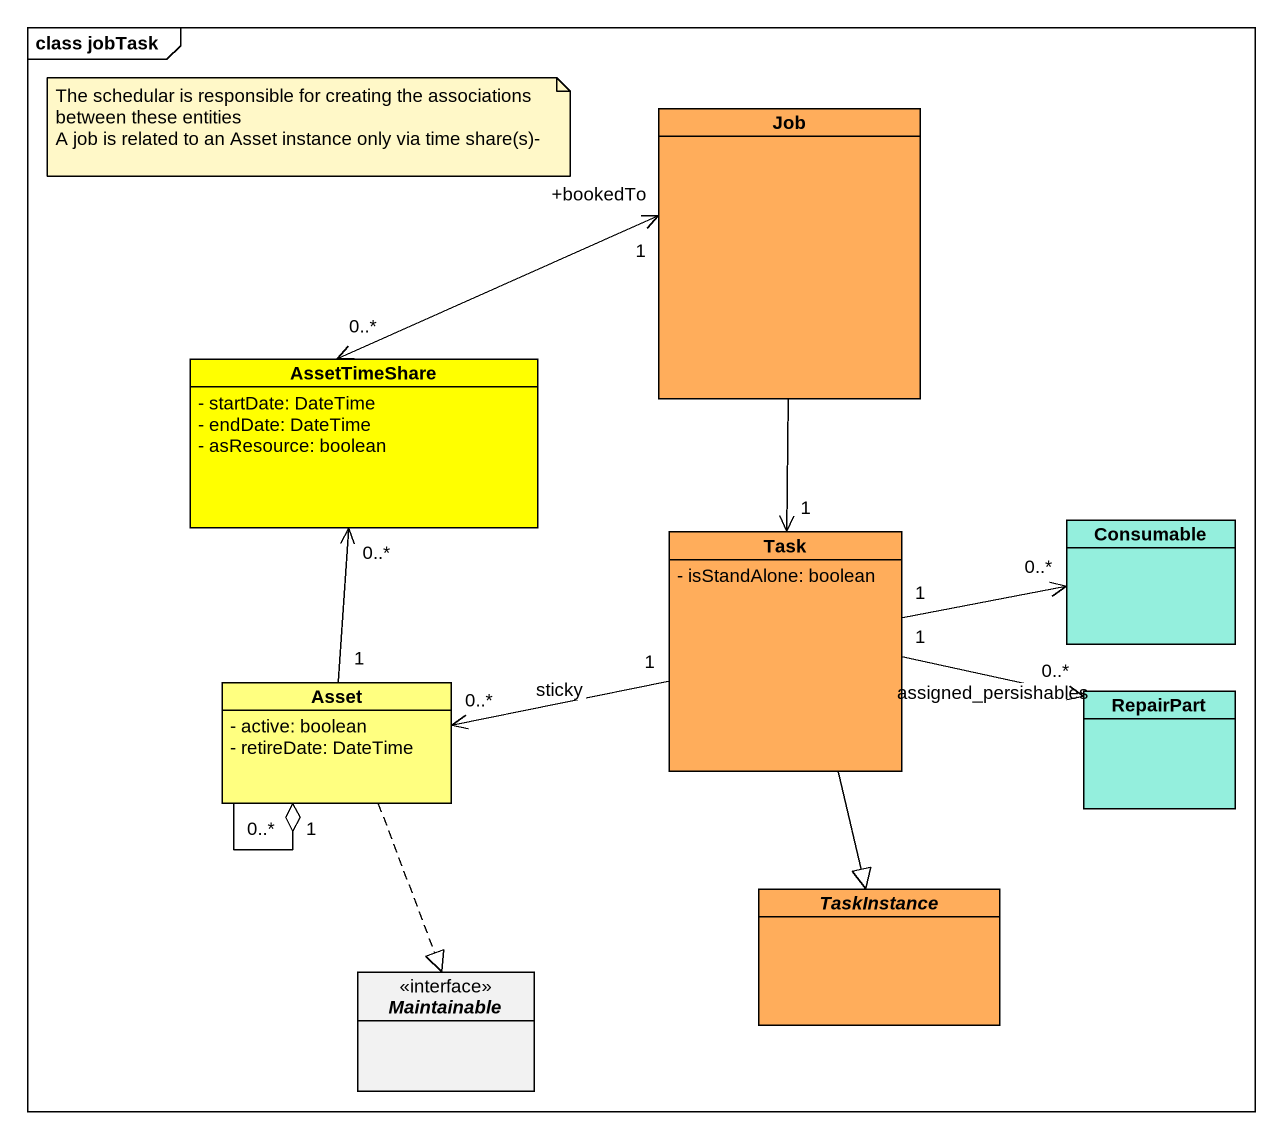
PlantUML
@startuml
mainframe class jobTask
hide circle
hide empty members
skinparam classAttributeIconSize 0
class Job #FFAD5B
class AssetTimeShare #FFFF00 {
  - startDate: DateTime
  - endDate: DateTime
  - asResource: boolean
}
class Task #FFAD5B {
  - isStandAlone: boolean
}
class Consumable #94EFDD
class Asset #FFFF80 {
  - active: boolean
  - retireDate: DateTime
}
class RepairPart #94EFDD
abstract class TaskInstance #FFAD5B
interface Maintainable <<interface>>
Job "+bookedTo\n1" <-left-> "0..*" AssetTimeShare
Job --> "1" Task
Task "1" -right-> "0..*" Consumable
Task "1" -left-> "0..*" Asset : sticky
Task --|> TaskInstance
Asset "1" -up-> "0..*" AssetTimeShare
Asset "0..*" --o "1" Asset
Asset ..|> Maintainable
RepairPart "0..*" <-left- "1" Task : assigned_persishables
note as N1
  The schedular is responsible for creating the associations between these entities
  A job is related to an Asset instance only via time share(s)-
end note
@enduml
